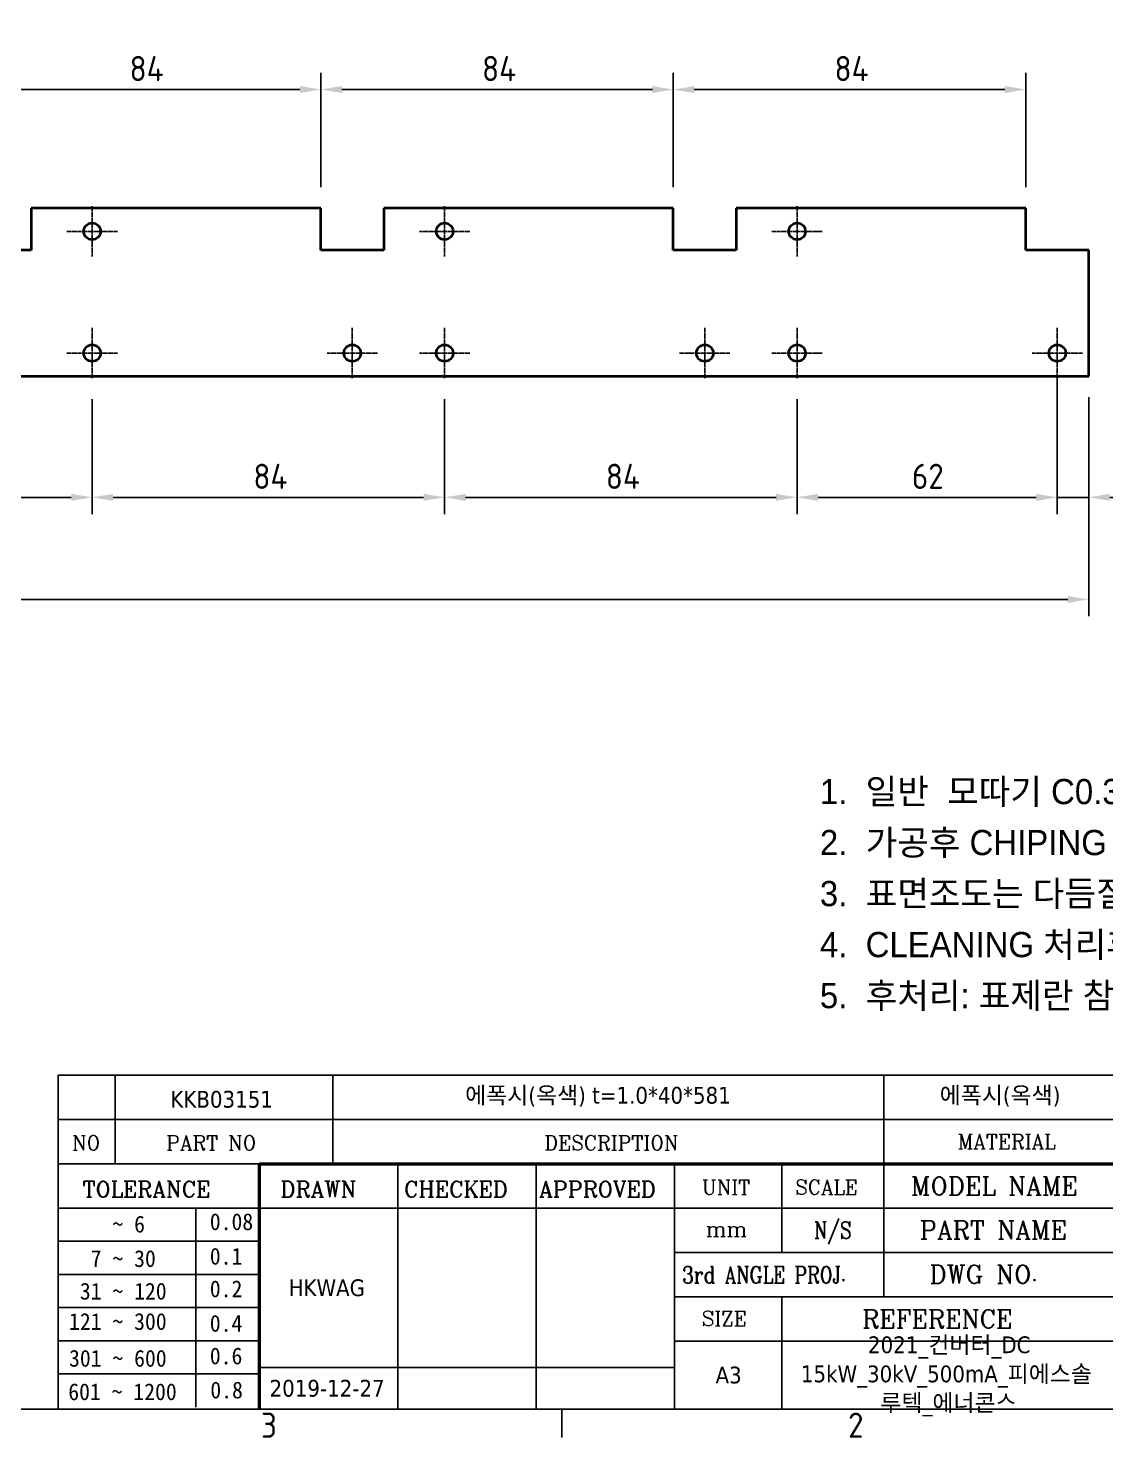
# Model space of a CAD drawing. Header units: millimetres. Extents: x 0 to 840, y 0 to 594.
# Drawn here: x 432.9 to 689.7, y 13.1 to 348.9 of the extents above; entities that cross this region are included whole.
import ezdxf
from ezdxf.enums import TextEntityAlignment as Align

# ---------------------------------------------------------------- set-up
doc = ezdxf.new("R2010")
doc.units = ezdxf.units.MM
doc.header["$LTSCALE"] = 2
doc.linetypes.add('CHAIN', pattern=[0.7087, 0.4724, -0.0591, 0.1181, -0.0591])
doc.layers.get('0').update_dxf_attribs({"color": 3, "lineweight": 25, "true_color": 0x00ff00})
for name, color, linetype, lineweight, true_color in [('가시적인 것(ISO)', 3, 'Continuous', 40, 0x00ff00), ('기호(ISO)', 5, 'Continuous', 25, 0x0000ff), ('제목(ISO)', 5, 'Continuous', 50, 0x0000ff), ('중심 표식(ISO)', 1, 'Continuous', 25, 0xff0000), ('치수(ISO)', 2, 'Continuous', 25, 0xffff00)]:
    doc.layers.add(name, color=color, linetype=linetype, lineweight=lineweight, true_color=true_color)
doc.layers.add('경계(ISO)', color=7, linetype='Continuous', lineweight=25)
doc.styles.add('HAN_291', font='')
doc.styles.add('ISO Proportional', font='arial.ttf')
doc.styles.add('RC_284', font='ROMANC.shx')
doc.styles.add('RC_287', font='ROMANC.shx')
doc.styles.add('RC_292', font='ROMANC.shx')
doc.styles.add('문자 텍스트_PSTEK_POSCO', font='isocp.shx')
doc.styles.add('치수 텍스트_PSTEK_POSCO', font='isocp.shx')
doc.styles.add('텍스트 스타일198', font='tahoma.ttf')
doc.styles.add('텍스트 스타일333', font='ROMANC.shx', dxfattribs={"width": 0.800000011920929})
doc.styles.get('HAN_291').set_extended_font_data('GulimChe')
doc.dimstyles.new('치수_PSTEK_POSCO', dxfattribs={"dimscale": 2, "dimtxt": 3, "dimasz": 2.5, "dimexe": 2, "dimexo": 2.5, "dimgap": 1, "dimtad": 1, "dimrnd": 1e-08, "dimdsep": 46, "dimtxsty": '치수 텍스트_PSTEK_POSCO', "dimcen": 0.09, "dimdle": 10, "dimclrd": 7, "dimclre": 7, "dimclrt": 2, "dimadec": 1, "dimazin": 2, "dimtfac": 1, "dimtmove": 0, "dimatfit": 3, "dimfxl": 1, "dimtolj": 1, "dimlwd": -1, "dimlwe": -1, "dimarcsym": 0})

# ---------------------------------------------------------------- blocks, each defined once
blk = doc.blocks.new('경계 Default Border')
at = {"layer": '경계(ISO)'}
blk.add_line((280, 10), (280, 6.599999666213989), dxfattribs=at)
at = {"layer": '경계(ISO)', "flags": 128}
blk.add_lwpolyline([(10, 10), (10, 287.0000076293945), (410, 287.0000076293945), (410, 10), (10, 10)], dxfattribs=at)
at = {"layer": '경계(ISO)', "color": 2, "true_color": 0xffff00, "char_height": 3.00000011920929, "attachment_point": 7, "style": '문자 텍스트_PSTEK_POSCO'}
for s, insert in [('3', (244.1685395229535, 6.57139439638704)), ('2', (314.127739416884, 6.57139439638704))]:
    blk.add_mtext(s, dxfattribs=dict(at, insert=insert))
blk = doc.blocks.new('제목 블록 PSTEK')
at = {"color": 180, "true_color": 0x3f00ff}
for p, q in [((182.475792979055, 11.79100474011392), (182.4757929790549, 51.56524660363496)), ((182.4757929790549, 51.56524660363496), (372.4757929537551, 51.56524660363496)), ((189.2651435055721, 51.56524660363496), (189.2651435055722, 41.00524660363494)), ((215.2152739891528, 41.00524660363494), (215.2152739891528, 51.56524660363496)), ((280.8758854511282, 51.56524660363496), (280.8758854511282, 41.00524660363494)), ((182.475792979055, 46.2852466036349), (372.4757929537551, 46.28524660363492)), ((182.475792979055, 41.00524660363493), (206.451475290024, 41.00524660363493)), ((222.9401812389276, 11.79100474011392), (222.9401812389276, 41.00524660363494)), ((239.4288871878316, 11.79100474011392), (239.4288871878316, 41.00524660363494)), ((255.9175931367356, 11.79100474011392), (255.9175931367356, 41.00524660363494)), ((268.6918866058747, 41.00524660363494), (268.6918866058747, 30.44524660363498)), ((280.8758854511282, 41.00524660363494), (280.8758854511282, 25.16524660363502)), ((182.475792979055, 35.72524660363497), (206.451475290024, 35.72524660363497)), ((198.8621818849491, 12.02524660363491), (198.8621818849491, 35.72524660363497)), ((206.451475290024, 35.72524660363497), (372.4757929537551, 35.72524660363497)), ((182.475792979055, 31.77524660363492), (206.451475290024, 31.77524660363492)), ((255.917593136736, 30.44524660363498), (372.4757929537552, 30.44524660363501)), ((182.475792979055, 27.82524660363487), (206.451475290024, 27.82524660363487)), ((182.475792979055, 23.87524660363505), (206.451475290024, 23.87524660363505)), ((255.9175931367359, 25.16524660363502), (372.4757929537552, 25.165246603635)), ((268.6918866058744, 25.16524660363502), (268.6918866058744, 11.79100474011392)), ((182.475792979055, 19.92524660363478), (206.451475290024, 19.92524660363478)), ((255.9175931367359, 19.88524660363481), (310.0881549537553, 19.88524660363481)), ((182.475792979055, 15.97524660363496), (206.451475290024, 15.97524660363496)), ((206.451475290024, 16.74100474011396), (255.9175931367359, 16.74100474011396)), ((182.475792979055, 11.79100474011392), (372.4757929537551, 11.79100474011389))]:
    blk.add_line(p, q, dxfattribs=at)
at = {"color": 7, "lineweight": 50}
for p, q in [((206.4514752900237, 11.79100474011392), (206.4514752900237, 41.00524660363494)), ((206.451475290024, 41.00524660363494), (372.4757929537551, 41.00524660363496))]:
    blk.add_line(p, q, dxfattribs=at)
at = {"layer": '제목(ISO)', "lineweight": 18}
blk.add_line((182.475792979055, 35.72500474011393), (182.475792979055, 11.79100474011392), dxfattribs=at)
at = {"color": 2, "true_color": 0xffff00}
for s, height, style, p in [('NO', 1.742399930953979, 'RC_284', (184.135398793432, 42.62317362549192)), ('PART NO', 1.742399930953979, 'RC_284', (195.3359407378685, 42.62317362549192)), ('DESCRIPTION', 1.742399930953979, 'RC_284', (240.4025565652523, 42.62317362549192)), (' TOLERANCE', 1.899999976158142, 'RC_287', (184.0872874387979, 37.00893196870329)), ('DRAWN', 1.899999976158142, 'RC_287', (208.9766620976279, 37.00893196870329)), ('CHECKED', 1.899999976158142, 'RC_287', (223.6856844514997, 37.00893196870329)), ('APPROVED', 1.899999976158142, 'RC_287', (239.7795453577791, 37.00893196870329)), ('UNIT', 1.742399930953979, 'RC_284', (259.1652673287452, 37.34317362549218)), ('SCALE', 1.742399930953979, 'RC_284', (270.2934779252897, 37.34317362549218)), ('MODEL NAME', 2.178000062704086, 'RC_292', (284.096330289083, 37.25462520371384)), ('    ~ 6', 2.000000029802322, 'HAN_291', (183.7721304966814, 32.8176515608431)), ('0.08', 2.000000029802322, 'HAN_291', (200.5467345600617, 33.09873600004101)), ('PART NAME', 2.178000062704086, 'RC_292', (285.1416959765849, 32.03045329421792)), ('mm', 1.742399930953979, 'RC_284', (259.6505418159997, 32.3543089683787)), ('  7 ~ 30', 2.000000029802322, 'HAN_291', (183.7721304966814, 28.70538114822415)), ('0.1', 2.000000029802322, 'HAN_291', (200.5467345600617, 28.98646558742206)), (' DWG NO.', 2.178000062704086, 'RC_292', (284.8124284083233, 26.75045329421772)), ('0.2', 2.000000029802322, 'HAN_291', (200.5467345600617, 25.10736625836028)), (' 31 ~ 120', 2.000000029802322, 'HAN_291', (183.7721304966814, 24.82628181916237)), ('REFERENCE', 2.178000062704086, 'RC_292', (278.2741065029841, 21.43214925458022)), ('121 ~ 300', 2.000000029802322, 'HAN_291', (183.7721304966814, 21.21401206133254)), ('0.4', 2.000000029802322, 'HAN_291', (200.5467345600617, 20.99509650053045)), ('SIZE', 1.742399930953979, 'RC_284', (259.1652673287452, 21.69497768947366)), ('301 ~ 600', 2.000000029802322, 'HAN_291', (183.7721304966814, 16.83491273227077)), ('0.6', 2.000000029802322, 'HAN_291', (200.5467345600617, 17.11599717146868)), ('601 ~ 1200', 2.000000029802322, 'HAN_291', (183.6802025156883, 12.84759660881125)), ('0.8', 2.000000029802322, 'HAN_291', (200.6097246063884, 13.05732192299702))]:
    blk.add_text(s, height=height, dxfattribs=dict(at, style=style)).set_placement(p)
at = {"color": 2, "true_color": 0xffff00, "style": 'RC_284'}
blk.add_text('MATERIAL', height=1.742399930953979, dxfattribs=at).set_placement((295.4820202024417, 43.64524660363492), align=Align.MIDDLE_CENTER)
at = {"color": 7, "style": '텍스트 스타일333', "width": 0.7999999523162842}
blk.add_text('N/S', height=2.000000029802322, dxfattribs=at).set_placement((274.7838860285014, 33.08524660363496), align=Align.MIDDLE_CENTER)
at = {"color": 2, "true_color": 0xffff00, "style": '텍스트 스타일333', "width": 0.7999999523162842}
blk.add_text('3rd ANGLE PROJ.', height=2.000000029802322, dxfattribs=at).set_placement((256.8430306642954, 26.76148381654429))
at = {"layer": '제목(ISO)', "color": 7, "style": '텍스트 스타일198'}
for tag, p in [('설명_001', (230.9663625339472, 48.15254984750509)), ('재질_001', (287.5148121100145, 48.155337874329)), ('질량\\P3;_001', (350.3046145979153, 48.1643332325385)), ('부품_번호_001', (195.8461147530121, 47.68004260673702)), ("3._Q'TY_001", (312.7327037528258, 47.90442725317898)), ('1._MODEL_NAME_001', (326.7684841840689, 37.52172745615292)), ('제목_001', (337.2223155862142, 32.12933155161866)), ('부품_번호_001', (334.505355006244, 26.8052465951949)), ('설계자_001', (209.9396160013646, 25.23446884679021)), ('프로젝트_001', (278.9744245225954, 18.43951439740151)), ('시트_크기_001', (260.807090429518, 14.83812566343425)), ('프로젝트_002', (270.9791918143218, 14.97568842208535)), ('작성_날짜_001', (207.6662781715662, 13.26600473167383)), ('프로젝트_003', (280.4473441481205, 11.5491460676562))]:
    blk.add_attdef(tag, p, '', height=2.000000029802322, dxfattribs=at)
for tag, p in [('4._COLOR', (327.6805273250926, 48.92524660363493)), ('점검자', (231.1845342133799, 26.23312567187446)), ('엔지니어링_승인자', (247.673240162284, 26.23312567187446)), ('점검_날짜', (231.1845342133799, 14.26600474011394)), ('엔지니어링_승인_날짜', (247.6732401622839, 14.26600474011394))]:
    blk.add_attdef(tag, text='', height=2.000000029802322, dxfattribs=at).set_placement(p, align=Align.MIDDLE_CENTER)
blk = doc.blocks.new('*D29')
at = {"layer": 'Defpoints', "color": 0, "transparency": 16777216}
for p in [(364.1044523391777, 265.5013458784089), (448.1044523391777, 265.5013458784089), (448.1044523391777, 237.1463316895376)]:
    blk.add_point(p, dxfattribs=at)
at = {"layer": '치수(ISO)', "color": 7, "transparency": 16777216}
for p, q in [((364.1044523391777, 260.5013458784089), (364.1044523391777, 233.1463316895376)), ((448.1044523391777, 260.5013458784089), (448.1044523391777, 233.1463316895376)), ((369.1044523391777, 237.1463316895376), (443.1044523391777, 237.1463316895376))]:
    blk.add_line(p, q, dxfattribs=at)
for points in [[(369.1044523391777, 237.979665022871), (369.1044523391777, 236.3129983562043), (364.1044523391777, 237.1463316895376)], [(443.1044523391777, 237.979665022871), (443.1044523391777, 236.3129983562043), (448.1044523391777, 237.1463316895376)]]:
    blk.add_solid(points, dxfattribs=at)
at = {"layer": '치수(ISO)', "color": 2, "transparency": 16777216, "insert": (402.5244523391777, 242.1463316895376), "char_height": 6, "attachment_point": 4, "style": '치수 텍스트_PSTEK_POSCO'}
blk.add_mtext('\\A1;84', dxfattribs=at)
blk = doc.blocks.new('*D30')
at = {"layer": 'Defpoints', "color": 0, "transparency": 16777216}
for p in [(448.1044523391777, 265.5013458784089), (532.1044523391777, 265.5013458784089), (532.1044523391777, 237.1463316895376)]:
    blk.add_point(p, dxfattribs=at)
at = {"layer": '치수(ISO)', "color": 7, "transparency": 16777216}
for p, q in [((448.1044523391777, 260.5013458784089), (448.1044523391777, 233.1463316895376)), ((532.1044523391777, 260.5013458784089), (532.1044523391777, 233.1463316895376)), ((453.1044523391777, 237.1463316895376), (527.1044523391777, 237.1463316895376))]:
    blk.add_line(p, q, dxfattribs=at)
for points in [[(453.1044523391777, 237.979665022871), (453.1044523391777, 236.3129983562043), (448.1044523391777, 237.1463316895376)], [(527.1044523391777, 237.979665022871), (527.1044523391777, 236.3129983562043), (532.1044523391777, 237.1463316895376)]]:
    blk.add_solid(points, dxfattribs=at)
at = {"layer": '치수(ISO)', "color": 2, "transparency": 16777216, "insert": (486.5244523391778, 242.1463316895376), "char_height": 6, "attachment_point": 4, "style": '치수 텍스트_PSTEK_POSCO'}
blk.add_mtext('\\A1;84', dxfattribs=at)
blk = doc.blocks.new('*D31')
at = {"layer": 'Defpoints', "color": 0, "transparency": 16777216}
for p in [(532.1044523391777, 265.5013458784089), (616.1044523391777, 265.5013458784089), (616.1044523391777, 237.1463316895376)]:
    blk.add_point(p, dxfattribs=at)
at = {"layer": '치수(ISO)', "color": 7, "transparency": 16777216}
for p, q in [((532.1044523391777, 260.5013458784089), (532.1044523391777, 233.1463316895376)), ((616.1044523391777, 260.5013458784089), (616.1044523391777, 233.1463316895376)), ((537.1044523391777, 237.1463316895376), (611.1044523391777, 237.1463316895376))]:
    blk.add_line(p, q, dxfattribs=at)
for points in [[(537.1044523391777, 237.979665022871), (537.1044523391777, 236.3129983562043), (532.1044523391777, 237.1463316895376)], [(611.1044523391777, 237.979665022871), (611.1044523391777, 236.3129983562043), (616.1044523391777, 237.1463316895376)]]:
    blk.add_solid(points, dxfattribs=at)
at = {"layer": '치수(ISO)', "color": 2, "transparency": 16777216, "insert": (570.5244523391777, 242.1463316895376), "char_height": 6, "attachment_point": 4, "style": '치수 텍스트_PSTEK_POSCO'}
blk.add_mtext('\\A1;84', dxfattribs=at)
blk = doc.blocks.new('*D32')
at = {"layer": 'Defpoints', "color": 0, "transparency": 16777216}
for p in [(678.1044523391778, 271.501345878409), (616.1044523391777, 265.5013458784089), (678.1044523391778, 237.1463316895376)]:
    blk.add_point(p, dxfattribs=at)
at = {"layer": '치수(ISO)', "color": 7, "transparency": 16777216}
for p, q in [((678.1044523391778, 266.501345878409), (678.1044523391778, 233.1463316895376)), ((616.1044523391777, 260.5013458784089), (616.1044523391777, 233.1463316895376)), ((621.1044523391777, 237.1463316895376), (673.1044523391778, 237.1463316895376))]:
    blk.add_line(p, q, dxfattribs=at)
for points in [[(621.1044523391777, 237.979665022871), (621.1044523391777, 236.3129983562043), (616.1044523391777, 237.1463316895376)], [(673.1044523391778, 237.979665022871), (673.1044523391778, 236.3129983562043), (678.1044523391778, 237.1463316895376)]]:
    blk.add_solid(points, dxfattribs=at)
at = {"layer": '치수(ISO)', "color": 2, "transparency": 16777216, "insert": (643.4647476147683, 242.1469222407187), "char_height": 6, "attachment_point": 4, "style": '치수 텍스트_PSTEK_POSCO'}
blk.add_mtext('\\A1;62', dxfattribs=at)
blk = doc.blocks.new('*D33')
at = {"layer": 'Defpoints', "color": 0, "transparency": 16777216}
for p in [(678.1044523391778, 271.501345878409), (685.6044523391777, 266.0013458784089), (685.6044523391777, 237.1463316895376)]:
    blk.add_point(p, dxfattribs=at)
at = {"layer": '치수(ISO)', "color": 7, "transparency": 16777216}
for p, q in [((678.1044523391778, 266.501345878409), (678.1044523391778, 233.1463316895376)), ((685.6044523391777, 261.0013458784089), (685.6044523391777, 233.1463316895376)), ((673.1044523391778, 237.1463316895376), (668.1044523391778, 237.1463316895376)), ((678.1044523391778, 237.1463316895376), (685.6044523391777, 237.1463316895376)), ((690.6044523391777, 237.1463316895376), (708.2529804766016, 237.1463316895376))]:
    blk.add_line(p, q, dxfattribs=at)
for points in [[(673.1044523391778, 237.979665022871), (673.1044523391778, 236.3129983562043), (678.1044523391778, 237.1463316895376)], [(690.6044523391777, 237.979665022871), (690.6044523391777, 236.3129983562043), (685.6044523391777, 237.1463316895376)]]:
    blk.add_solid(points, dxfattribs=at)
at = {"layer": '치수(ISO)', "color": 2, "transparency": 16777216, "insert": (697.6044523391777, 242.1463316895376), "char_height": 6, "attachment_point": 4, "style": '치수 텍스트_PSTEK_POSCO'}
blk.add_mtext('\\A1;7.5', dxfattribs=at)
blk = doc.blocks.new('*D38')
at = {"layer": 'Defpoints', "color": 0, "transparency": 16777216}
for p in [(104.6044523391776, 266.0013458784089), (685.6044523391777, 266.0013458784089), (685.6044523391777, 212.8285742029418)]:
    blk.add_point(p, dxfattribs=at)
at = {"layer": '치수(ISO)', "color": 7, "transparency": 16777216}
for p, q in [((104.6044523391776, 261.0013458784089), (104.6044523391776, 208.8285742029418)), ((685.6044523391777, 261.0013458784089), (685.6044523391777, 208.8285742029418)), ((109.6044523391776, 212.8285742029418), (680.6044523391777, 212.8285742029418))]:
    blk.add_line(p, q, dxfattribs=at)
for points in [[(109.6044523391776, 213.6619075362751), (109.6044523391776, 211.9952408696084), (104.6044523391776, 212.8285742029418)], [(680.6044523391777, 213.6619075362751), (680.6044523391777, 211.9952408696084), (685.6044523391777, 212.8285742029418)]]:
    blk.add_solid(points, dxfattribs=at)
at = {"layer": '치수(ISO)', "color": 2, "transparency": 16777216, "insert": (390.3044523391777, 217.8285742029418), "char_height": 6, "attachment_point": 4, "style": '치수 텍스트_PSTEK_POSCO'}
blk.add_mtext('\\A1;581', dxfattribs=at)
blk = doc.blocks.new('주석-가공')
at = {"layer": '기호(ISO)', "color": 2, "true_color": 0xffff00, "insert": (-40.77821254730225, 13.72195151634514), "char_height": 3.00000011920929, "width": 95.52514842335798, "attachment_point": 1, "line_spacing_factor": 1.2146075963974, "style": 'ISO Proportional'}
blk.add_mtext('\\f굴림|b0|i0;\\H3.0000;1.  일반  모따기 C0.3\\P2.  가공후 CHIPING 및 BROKEN 없을 것.\\P3.  표면조도는 다듬질기호 Ra값을 준수할 것.\\P4.  CLEANING 처리후 납품 할 것.\\P5.  후처리: 표제란 참조 할 것.', dxfattribs=at)
blk = doc.blocks.new('*D43')
at = {"layer": 'Defpoints', "color": 0, "transparency": 16777216}
for p in [(502.6044523391777, 334.2752039826115), (418.6044523391777, 306.0013458784089), (502.6044523391777, 306.0013458784089)]:
    blk.add_point(p, dxfattribs=at)
at = {"layer": '치수(ISO)', "color": 7, "transparency": 16777216}
for p, q in [((418.6044523391777, 311.0013458784089), (418.6044523391777, 338.2752039826115)), ((502.6044523391777, 311.0013458784089), (502.6044523391777, 338.2752039826115)), ((423.6044523391777, 334.2752039826115), (497.6044523391777, 334.2752039826115))]:
    blk.add_line(p, q, dxfattribs=at)
for points in [[(423.6044523391777, 335.1085373159448), (423.6044523391777, 333.4418706492782), (418.6044523391777, 334.2752039826115)], [(497.6044523391777, 335.1085373159448), (497.6044523391777, 333.4418706492782), (502.6044523391777, 334.2752039826115)]]:
    blk.add_solid(points, dxfattribs=at)
at = {"layer": '치수(ISO)', "color": 2, "transparency": 16777216, "insert": (457.0244523391776, 339.2752039826115), "char_height": 6, "attachment_point": 4, "style": '치수 텍스트_PSTEK_POSCO'}
blk.add_mtext('\\A1;84', dxfattribs=at)
blk = doc.blocks.new('*D44')
at = {"layer": 'Defpoints', "color": 0, "transparency": 16777216}
for p in [(586.6044523391776, 334.2752039826115), (502.6044523391777, 306.0013458784089), (586.6044523391776, 306.001345878409)]:
    blk.add_point(p, dxfattribs=at)
at = {"layer": '치수(ISO)', "color": 7, "transparency": 16777216}
for p, q in [((502.6044523391777, 311.0013458784089), (502.6044523391777, 338.2752039826115)), ((586.6044523391776, 311.001345878409), (586.6044523391776, 338.2752039826115)), ((507.6044523391777, 334.2752039826115), (581.6044523391776, 334.2752039826115))]:
    blk.add_line(p, q, dxfattribs=at)
for points in [[(507.6044523391777, 335.1085373159448), (507.6044523391777, 333.4418706492782), (502.6044523391777, 334.2752039826115)], [(581.6044523391776, 335.1085373159448), (581.6044523391776, 333.4418706492782), (586.6044523391776, 334.2752039826115)]]:
    blk.add_solid(points, dxfattribs=at)
at = {"layer": '치수(ISO)', "color": 2, "transparency": 16777216, "insert": (541.0244523391776, 339.2752039826115), "char_height": 6, "attachment_point": 4, "style": '치수 텍스트_PSTEK_POSCO'}
blk.add_mtext('\\A1;84', dxfattribs=at)
blk = doc.blocks.new('*D45')
at = {"layer": 'Defpoints', "color": 0, "transparency": 16777216}
for p in [(670.6044523391777, 334.2752039826115), (586.6044523391776, 306.001345878409), (670.6044523391777, 306.001345878409)]:
    blk.add_point(p, dxfattribs=at)
at = {"layer": '치수(ISO)', "color": 7, "transparency": 16777216}
for p, q in [((586.6044523391776, 311.001345878409), (586.6044523391776, 338.2752039826115)), ((670.6044523391777, 311.001345878409), (670.6044523391777, 338.2752039826115)), ((591.6044523391776, 334.2752039826115), (665.6044523391777, 334.2752039826115))]:
    blk.add_line(p, q, dxfattribs=at)
for points in [[(591.6044523391776, 335.1085373159448), (591.6044523391776, 333.4418706492782), (586.6044523391776, 334.2752039826115)], [(665.6044523391777, 335.1085373159448), (665.6044523391777, 333.4418706492782), (670.6044523391777, 334.2752039826115)]]:
    blk.add_solid(points, dxfattribs=at)
at = {"layer": '치수(ISO)', "color": 2, "transparency": 16777216, "insert": (625.0244523391776, 339.2752039826115), "char_height": 6, "attachment_point": 4, "style": '치수 텍스트_PSTEK_POSCO'}
blk.add_mtext('\\A1;84', dxfattribs=at)

msp = doc.modelspace()

# ---------------------------------------------------------------- linework, layer by layer
at = {"layer": '가시적인 것(ISO)'}
for p, q in [((433.6044523391777, 306.0013458784089), (433.6044523391777, 296.0013458784089)), ((502.6044523391777, 306.0013458784089), (433.6044523391777, 306.0013458784089)), ((502.6044523391777, 296.0013458784089), (502.6044523391777, 306.0013458784089)), ((517.6044523391777, 306.0013458784089), (517.6044523391777, 296.0013458784089)), ((586.6044523391777, 306.0013458784089), (517.6044523391777, 306.0013458784089)), ((586.6044523391777, 296.001345878409), (586.6044523391777, 306.0013458784089)), ((601.6044523391777, 306.0013458784089), (601.6044523391777, 296.001345878409)), ((670.6044523391777, 306.001345878409), (601.6044523391777, 306.0013458784089)), ((670.6044523391777, 296.001345878409), (670.6044523391777, 306.001345878409)), ((433.6044523391777, 296.0013458784089), (418.6044523391777, 296.0013458784089)), ((517.6044523391777, 296.0013458784089), (502.6044523391777, 296.0013458784089)), ((601.6044523391777, 296.001345878409), (586.6044523391777, 296.001345878409)), ((685.6044523391777, 296.001345878409), (670.6044523391777, 296.001345878409)), ((685.6044523391777, 266.0013458784089), (685.6044523391777, 296.001345878409)), ((104.6044523391777, 266.0013458784089), (685.6044523391777, 266.0013458784089))]:
    msp.add_line(p, q, dxfattribs=at)
for centre in [(448.1044523391777, 300.5013458784089), (532.1044523391777, 300.5013458784089), (616.1044523391777, 300.5013458784089), (448.1044523391777, 271.5013458784089), (510.1044523391777, 271.5013458784089), (532.1044523391777, 271.5013458784089), (594.1044523391777, 271.5013458784089), (616.1044523391777, 271.5013458784089), (678.1044523391778, 271.501345878409)]:
    msp.add_circle(centre, 2, dxfattribs=at)
at = {"layer": '중심 표식(ISO)', "linetype": 'CHAIN'}
for p, q in [((448.1044523391777, 306.5013458784089), (448.1044523391777, 294.5013458784089)), ((532.1044523391777, 306.5013458784089), (532.1044523391777, 294.5013458784089)), ((616.1044523391777, 306.5013458784089), (616.1044523391777, 294.5013458784089)), ((454.1044523391777, 300.5013458784089), (442.1044523391777, 300.5013458784089)), ((538.1044523391777, 300.5013458784089), (526.1044523391777, 300.5013458784089)), ((622.1044523391778, 300.5013458784089), (610.1044523391777, 300.5013458784089)), ((448.1044523391777, 277.5013458784089), (448.1044523391777, 265.5013458784089)), ((510.1044523391777, 277.5013458784089), (510.1044523391777, 265.5013458784089)), ((532.1044523391777, 277.5013458784089), (532.1044523391777, 265.5013458784089)), ((594.1044523391777, 277.5013458784089), (594.1044523391777, 265.5013458784089)), ((616.1044523391777, 277.5013458784089), (616.1044523391777, 265.5013458784089)), ((678.1044523391778, 277.501345878409), (678.1044523391778, 265.5013458784089)), ((454.1044523391777, 271.5013458784089), (442.1044523391777, 271.5013458784089)), ((516.1044523391777, 271.5013458784089), (504.1044523391776, 271.5013458784089)), ((538.1044523391777, 271.5013458784089), (526.1044523391777, 271.5013458784089)), ((600.1044523391777, 271.5013458784089), (588.1044523391777, 271.5013458784089)), ((622.1044523391778, 271.5013458784089), (610.1044523391777, 271.5013458784089)), ((684.1044523391777, 271.501345878409), (672.1044523391778, 271.501345878409))]:
    msp.add_line(p, q, dxfattribs=at)

# ---------------------------------------------------------------- block references
at = {"xscale": 2, "yscale": 2, "zscale": 2}
for name, p in [('경계 Default Border', (0, 0)), ('주석-가공', (703.0878100381794, 142.6228046185461))]:
    msp.add_blockref(name, p, dxfattribs=at)
ref = msp.add_blockref('제목 블록 PSTEK', (75.04841409248968, -3.58200948022779), dxfattribs=dict(xscale=2, yscale=2, zscale=2))
ref.add_attrib('설계자_001', 'HKWAG', (494.9276460952188, 46.88692821335263), dxfattribs={"layer": '제목(ISO)', "color": 7, "height": 4.000000059604645, "style": '텍스트 스타일198'})
ref.add_attrib('프로젝트_001', '2021_컨버터_DC', (632.9972631376803, 33.29701931457523), dxfattribs={"layer": '제목(ISO)', "color": 7, "height": 4.000000059604645, "style": '텍스트 스타일198'})
ref.add_attrib('시트_크기_001', 'A3', (596.6625949515255, 26.09424184664072), dxfattribs={"layer": '제목(ISO)', "color": 7, "height": 4.000000059604645, "style": '텍스트 스타일198'})
ref.add_attrib('작성_날짜_001', '2019-12-27', (490.3809704356221, 22.94999998311987), dxfattribs={"layer": '제목(ISO)', "color": 7, "height": 4.000000059604645, "style": '텍스트 스타일198'})
ref.add_attrib('재질_001', '에폭시(옥색)', (650.0780383125189, 92.72866626843022), dxfattribs={"layer": '제목(ISO)', "color": 7, "height": 4.000000059604645, "style": '텍스트 스타일198'})
ref.add_attrib('설명_001', '에폭시(옥색) t=1.0*40*581', (536.981139160384, 92.72309021478239), dxfattribs={"layer": '제목(ISO)', "color": 7, "height": 4.000000059604645, "style": '텍스트 스타일198'})
ref.add_attrib('부품_번호_001', 'KKB03151', (466.7406435985138, 91.77807573324625), dxfattribs={"layer": '제목(ISO)', "color": 7, "height": 4.000000059604645, "style": '텍스트 스타일198'})
ref.add_attrib('프로젝트_002', '15kW_30kV_500mA_피에스솔', (617.0067977211331, 26.36936736394292), dxfattribs={"layer": '제목(ISO)', "color": 7, "height": 4.000000059604645, "style": '텍스트 스타일198'})
ref.add_attrib('프로젝트_003', '루텍_에너콘스', (635.9431023887306, 19.51628265508462), dxfattribs={"layer": '제목(ISO)', "color": 7, "height": 4.000000059604645, "style": '텍스트 스타일198'})

# ---------------------------------------------------------------- dimensions: what is measured, and where the dimension line sits
at = {"layer": '치수(ISO)', "color": 7}
for base, p1, p2, override, picture, middle in [((502.6044523391777, 334.2752039826115), (418.6044523391777, 306.0013458784089), (502.6044523391777, 306.0013458784089), {"dimdec": 2, "dimtp": 0, "dimtm": -0, "dimtdec": 2, "dimtofl": 0, "dimatfit": 1}, '*D43', (460.6244523391777, 334.2752039826115)), ((586.6044523391776, 334.2752039826115), (502.6044523391777, 306.0013458784089), (586.6044523391776, 306.001345878409), {"dimdec": 2, "dimtp": 0, "dimtm": -0, "dimtdec": 2, "dimtofl": 0, "dimatfit": 1}, '*D44', (544.6244523391777, 334.2752039826115)), ((670.6044523391777, 334.2752039826115), (586.6044523391776, 306.001345878409), (670.6044523391777, 306.001345878409), {"dimdec": 2, "dimtp": 0, "dimtm": -0, "dimtdec": 2, "dimtofl": 0, "dimatfit": 1}, '*D45', (628.6244523391777, 334.2752039826115)), ((678.1044523391778, 237.1463316895376), (616.1044523391777, 265.5013458784089), (678.1044523391778, 271.501345878409), {"dimdec": 2, "dimtp": 0, "dimtm": -0, "dimtdec": 2, "dimtofl": 0, "dimatfit": 1}, '*D32', (647.1244523391778, 237.1463316895376)), ((685.6044523391777, 237.1463316895376), (678.1044523391778, 271.501345878409), (685.6044523391777, 266.0013458784089), {"dimdec": 2, "dimtp": 0, "dimtm": -0, "dimtdec": 2, "dimtofl": 1, "dimatfit": 1}, '*D33', (701.9287164078896, 237.1463316895376)), ((685.6044523391777, 212.8285742029418), (104.6044523391776, 266.0013458784089), (685.6044523391777, 266.0013458784089), {"dimdec": 2, "dimtp": 0, "dimtm": -0, "dimtdec": 2, "dimtofl": 0, "dimatfit": 1}, '*D38', (395.1044523391777, 212.8285742029418)), ((448.1044523391777, 237.1463316895376), (364.1044523391777, 265.5013458784089), (448.1044523391777, 265.5013458784089), {"dimdec": 2, "dimtp": 0, "dimtm": -0, "dimtdec": 2, "dimtofl": 0, "dimatfit": 1}, '*D29', (406.1244523391778, 237.1463316895376)), ((532.1044523391777, 237.1463316895376), (448.1044523391777, 265.5013458784089), (532.1044523391777, 265.5013458784089), {"dimdec": 2, "dimtp": 0, "dimtm": -0, "dimtdec": 2, "dimtofl": 0, "dimatfit": 1}, '*D30', (490.1244523391778, 237.1463316895376)), ((616.1044523391777, 237.1463316895376), (532.1044523391777, 265.5013458784089), (616.1044523391777, 265.5013458784089), {"dimdec": 2, "dimtp": 0, "dimtm": -0, "dimtdec": 2, "dimtofl": 0, "dimatfit": 1}, '*D31', (574.1244523391778, 237.1463316895376))]:
    dim = msp.add_linear_dim(base=base, p1=p1, p2=p2, angle=180, dimstyle='치수_PSTEK_POSCO', override=override, dxfattribs=at)
    dim.commit()
    dim.dimension.update_dxf_attribs({"geometry": picture, "text_midpoint": middle, "dimtype": 160})

doc.saveas('drawing.dxf')
